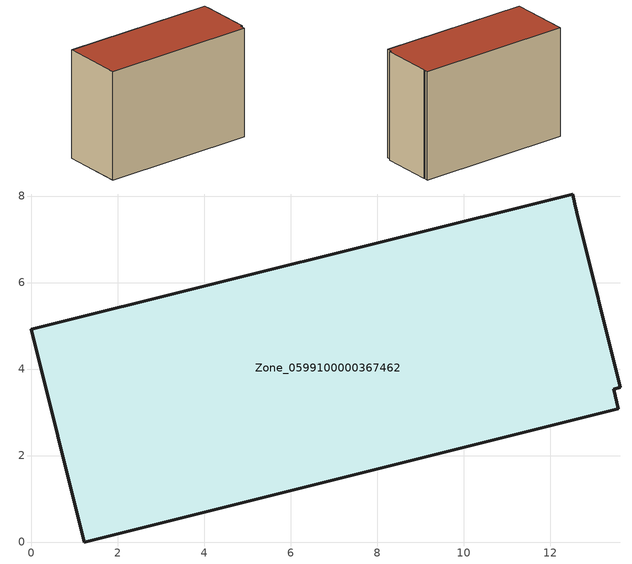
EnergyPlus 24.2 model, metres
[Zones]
Zone_0599100000367462
 floor ground (C_G): 12.52,8.05 12.57,7.82 12.62,7.63 13.62,3.57 13.47,3.53 13.57,3.08 1.23,0 0,4.92 z0
 wall outside (C_F): 1.23,0 13.57,3.08 13.47,3.53 13.62,3.57 12.62,7.63 12.57,7.82 12.52,8.05 0,4.92 1.23,0 z0:9.04
 roof outside (C_R): 12.57,7.82 12.52,8.05 0,4.92 1.23,0 13.57,3.08 13.47,3.53 13.62,3.57 12.62,7.63 z9.04
[BUILDING]
Pand.0599100000367462: North Axis=0; Terrain=City; Loads Convergence Tolerance Value=0.04; Temperature Convergence Tolerance Value=0.4; Solar Distribution=FullExterior; Maximum Number of Warmup Days=25; Minimum Number of Warmup Days=1
[Site:Location]
Rotterdam.The.Hague.AP_ZH_NLD Design_Conditions: Latitude=51.96; Longitude=4.45; Time Zone=1; Elevation=-4.5
[SITE:GROUNDTEMPERATURE:BUILDINGSURFACE]
18, 18, 18, 18, 18, 18, 18, 18, 18, 18, 18, 18
[MATERIAL] Thermal Absorptance=0.9; Solar Absorptance=0.7; Visible Absorptance=0.7
Name | Roughness | Thickness | Conductivity | Density | Specific Heat
G.TC.1992-2005 | MediumSmooth | 0.15 | 0.06 | 540 | 1210
F.TC.1992-2005 | Rough | 0.3 | 0.12 | 1920 | 840
R.TC.1992-2005 | MediumRough | 0.2 | 0.08 | 1500 | 1000
[CONSTRUCTION]
C_G: G.TC.1992-2005
C_F: F.TC.1992-2005
C_R: R.TC.1992-2005
[ZONE]
Zone_0599100000367462: Type=1; Multiplier=1; Ceiling Height=Autocalculate; Volume=Autocalculate; Floor Area=autocalculate; Part of Total Floor Area=Yes
[ZONEINFILTRATION:DESIGNFLOWRATE]
Infil_Zone_0599100000367462: Zone or ZoneList or Space or SpaceList=Zone_0599100000367462; Schedule=AlwaysOn; Design Flow Rate Calculation Method=Flow/Area; Flow Rate per Floor Area=0.0015; Constant Term Coefficient=1; Temperature Term Coefficient=0; Velocity Term Coefficient=0; Velocity Squared Term Coefficient=0
[HVACTEMPLATE:ZONE:IDEALLOADSAIRSYSTEM]
Zone_0599100000367462: Maximum Heating Supply Air Temperature=50; Minimum Cooling Supply Air Temperature=13; Maximum Heating Supply Air Humidity Ratio=0.0156; Minimum Cooling Supply Air Humidity Ratio=0.0077; Heating Limit=NoLimit; Cooling Limit=NoLimit; Dehumidification Control Type=ConstantSensibleHeatRatio; Cooling Sensible Heat Ratio=0.7; Dehumidification Setpoint=60; Humidification Control Type=None; Humidification Setpoint=30; Outdoor Air Method=None; Outdoor Air Flow Rate per Person=0.00944; Outdoor Air Flow Rate per Zone Floor Area=0; Outdoor Air Flow Rate per Zone=0; Demand Controlled Ventilation Type=None; Outdoor Air Economizer Type=NoEconomizer; Heat Recovery Type=None; Sensible Heat Recovery Effectiveness=0.7; Latent Heat Recovery Effectiveness=0.65
[ZONECONTROL:THERMOSTAT]
ThermostatControl_Zone_0599100000367462: Zone or ZoneList=Zone_0599100000367462; Control Type Schedule=DualSetpointControlType; Control 1=Thermostat_Zone_0599100000367462; Temperature Difference Between Cutout And Setpoint=0
[THERMOSTATSETPOINT:DUALSETPOINT]
Thermostat_Zone_0599100000367462: Heating Setpoint Temperature Schedule=HeatingSetpoint_Zone_0599100000367462; Cooling Setpoint Temperature Schedule=CoolingSetpoint_Zone_0599100000367462
[SCHEDULE:COMPACT]
HeatingSetpoint_Zone_0599100000367462: Through: 12/31, For: AllDays, Until: 24:00, 21
CoolingSetpoint_Zone_0599100000367462: Through: 12/31, For: AllDays, Until: 24:00, 24
DualSetpointControlType: Through: 12/31, For: AllDays, Until: 24:00, 4
AlwaysOn: Through: 12/31, For: AllDays, Until: 24:00, 1
